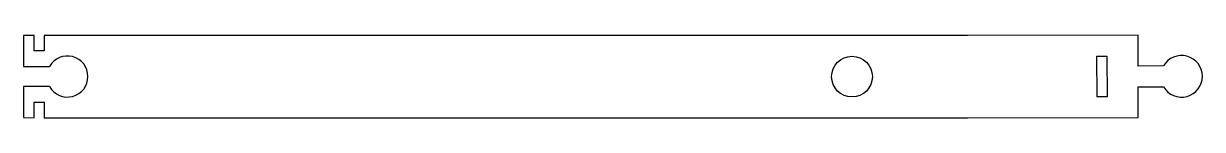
# Model space of a CAD drawing. Header units: millimetres. Extents: x -114 to 116, y -9 to 7.
import ezdxf

# ---------------------------------------------------------------- set-up
doc = ezdxf.new("R2010")
doc.units = ezdxf.units.MM
doc.layers.get('0').update_dxf_attribs({"linetype": 'CONTINUOUS'})

msp = doc.modelspace()

# ---------------------------------------------------------------- linework, layer by layer
for p, q in [((-113.95, 6.77), (-113.95, 0.72)), ((-111.9, 6.77), (-113.95, 6.77)), ((-111.9, 3.77), (-111.9, 6.77)), ((69.9, 6.74), (-109.95, 6.76)), ((-109.95, 6.76), (-109.95, 3.76)), ((103.11, 6.79), (69.9, 6.74)), ((103.12, 0.79), (103.11, 6.79)), ((-109.95, 3.76), (-111.9, 3.77)), ((95.12, 2.73), (97.07, 2.73)), ((95.13, -5.22), (95.12, 2.73)), ((97.07, 2.73), (97.08, -5.22)), ((-113.95, 0.72), (-108.91, 0.71)), ((108.08, 0.8), (103.12, 0.79)), ((-108.91, -3.24), (-113.95, -3.23)), ((-113.95, -3.23), (-113.95, -9.28)), ((103.13, -3.26), (108.09, -3.25)), ((103.14, -9.26), (103.13, -3.26)), ((-111.9, -9.29), (-111.9, -6.28)), ((-111.9, -6.28), (-109.95, -6.29)), ((-109.95, -6.29), (-109.95, -9.29)), ((97.08, -5.22), (95.13, -5.22)), ((-113.95, -9.28), (-111.9, -9.29)), ((-109.95, -9.29), (69.9, -9.31)), ((69.9, -9.31), (103.14, -9.26))]:
    msp.add_line(p, q)
msp.add_circle((47.4, -1.28), 3.97)
for centre, radius, start, end in [((-105.42, -1.26), 4.01, -150.4687, 150.4561), ((111.6, -1.22), 4.06, -149.9743, 150.1256)]:
    msp.add_arc(centre, radius, start, end)

doc.saveas('drawing.dxf')
